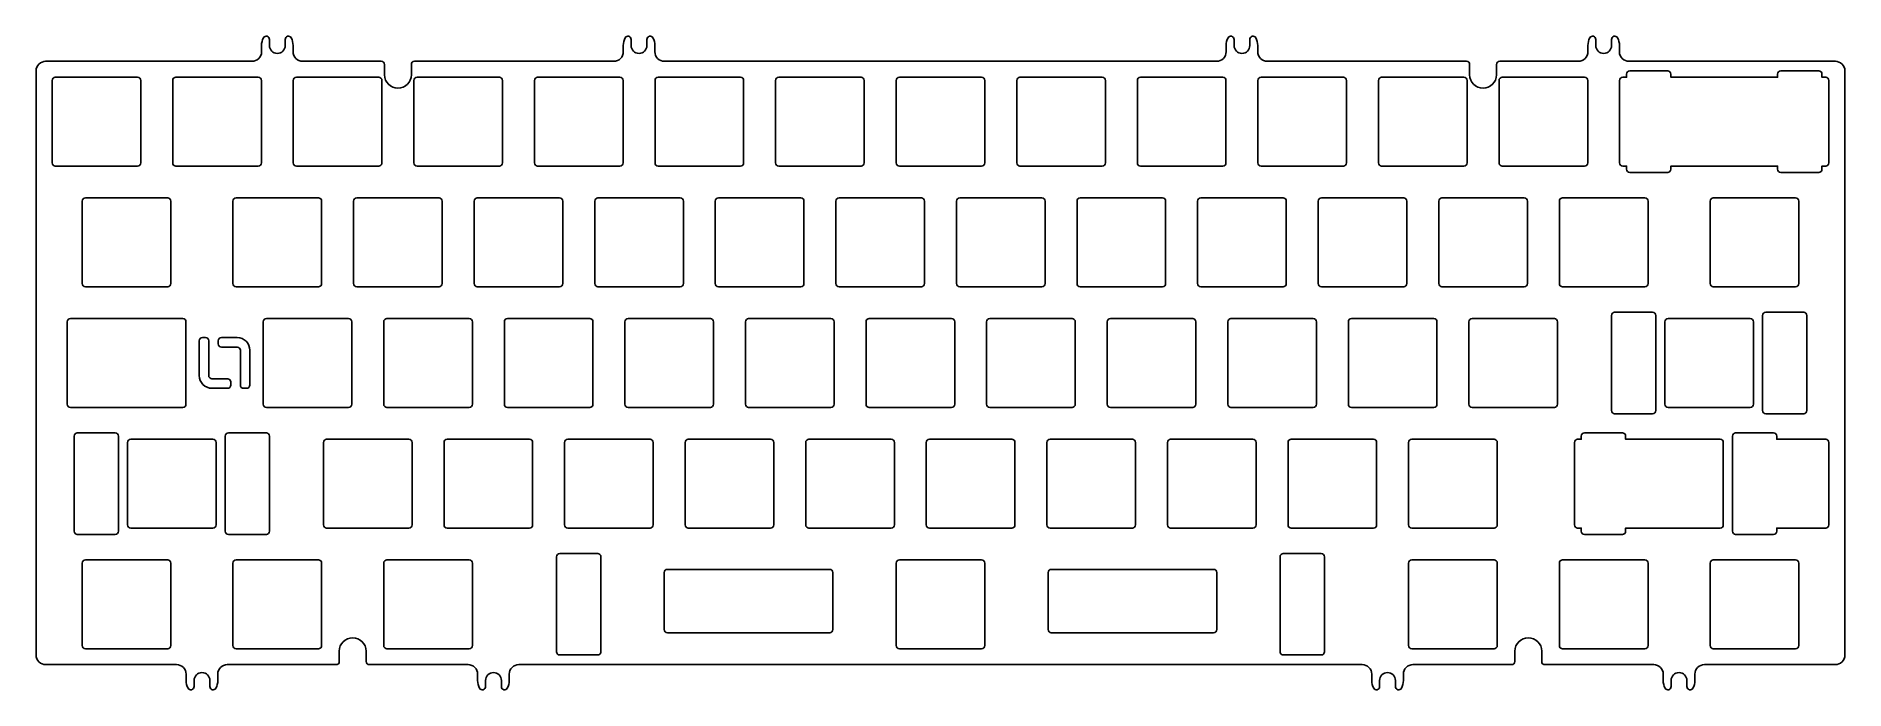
# Model space of a CAD drawing. Header units: millimetres. Extents: x -143 to 143, y -52 to 52.
import ezdxf

# ---------------------------------------------------------------- set-up
doc = ezdxf.new("R2010")
doc.units = ezdxf.units.MM
doc.layers.get('0').update_dxf_attribs({"linetype": 'CONTINUOUS'})

msp = doc.modelspace()

# ---------------------------------------------------------------- linework, layer by layer
for points in [[(-51.62, 47.63, 0.414214), (-50.12, 49.13), (-50.12, 50.13, -0.127017), (-49.81, 51.34, -0.774597), (-48.88, 51.09), (-48.88, 50.13, 1), (-46.38, 50.13), (-46.38, 51.09, -0.774597), (-45.44, 51.34, -0.127017), (-45.13, 50.13), (-45.13, 49.13, 0.414214), (-43.63, 47.63), (43.63, 47.63, 0.414214), (45.12, 49.13), (45.12, 50.13, -0.127017), (45.44, 51.34, -0.774597), (46.38, 51.09), (46.38, 50.13, 1), (48.87, 50.13), (48.87, 51.09, -0.774597), (49.81, 51.34, -0.127017), (50.13, 50.13), (50.13, 49.13, 0.414214), (51.63, 47.63), (83.1, 47.63, -0.414214), (83.6, 47.13), (83.6, 45.5, 1), (87.85, 45.5), (87.85, 47.13, -0.414214), (88.35, 47.63), (100.78, 47.63, 0.414214), (102.28, 49.13), (102.28, 50.13, -0.127017), (102.59, 51.34, -0.774597), (103.52, 51.09), (103.52, 50.13, 1), (106.03, 50.13), (106.03, 51.09, -0.774597), (106.96, 51.34, -0.127017), (107.27, 50.13), (107.27, 49.13, 0.414214), (108.78, 47.63), (141.38, 47.63, -0.414214), (142.88, 46.13), (142.88, -46.12, -0.414214), (141.38, -47.62), (120.68, -47.62, 0.414214), (119.18, -49.12), (119.18, -50.12, -0.127017), (118.87, -51.34, -0.774597), (117.93, -51.09), (117.93, -50.12, 1), (115.43, -50.12), (115.43, -51.09, -0.774597), (114.49, -51.34, -0.127017), (114.18, -50.12), (114.18, -49.12, 0.414214), (112.68, -47.62), (95.49, -47.62, -0.414214), (94.99, -47.12), (94.99, -45.5, 1), (90.74, -45.5), (90.74, -47.12, -0.414214), (90.24, -47.62), (74.63, -47.62, 0.414214), (73.13, -49.12), (73.13, -50.12, -0.127017), (72.82, -51.34, -0.774597), (71.88, -51.09), (71.88, -50.12, 1), (69.38, -50.12), (69.38, -51.09, -0.774597), (68.45, -51.34, -0.127017), (68.13, -50.12), (68.13, -49.12, 0.414214), (66.63, -47.62), (-66.63, -47.62, 0.414214), (-68.13, -49.12), (-68.13, -50.12, -0.127017), (-68.45, -51.34, -0.774597), (-69.38, -51.09), (-69.38, -50.12, 1), (-71.88, -50.12), (-71.88, -51.09, -0.774597), (-72.82, -51.34, -0.127017), (-73.13, -50.12), (-73.13, -49.12, 0.414214), (-74.63, -47.62), (-90.24, -47.62, -0.414214), (-90.74, -47.12), (-90.74, -45.5, 1), (-94.99, -45.5), (-94.99, -47.12, -0.414214), (-95.49, -47.62), (-112.68, -47.62, 0.414214), (-114.18, -49.12), (-114.18, -50.12, -0.127017), (-114.49, -51.34, -0.774597), (-115.43, -51.09), (-115.43, -50.12, 1), (-117.93, -50.12), (-117.93, -51.09, -0.774597), (-118.87, -51.34, -0.127017), (-119.18, -50.12), (-119.18, -49.12, 0.414214), (-120.68, -47.62), (-141.38, -47.62, -0.414214), (-142.88, -46.12), (-142.88, 46.13, -0.414214), (-141.38, 47.63), (-108.78, 47.63, 0.414214), (-107.27, 49.13), (-107.27, 50.13, -0.127017), (-106.96, 51.34, -0.774597), (-106.02, 51.09), (-106.02, 50.13, 1), (-103.53, 50.13), (-103.53, 51.09, -0.774597), (-102.59, 51.34, -0.127017), (-102.28, 50.13), (-102.28, 49.13, 0.414214), (-100.78, 47.63), (-88.35, 47.63, -0.414214), (-87.85, 47.13), (-87.85, 45.5, 1), (-83.6, 45.5), (-83.6, 47.13, -0.414214), (-83.1, 47.63)], [(107.3, 31.6), (107.3, 44.61, -0.414214), (107.8, 45.11), (108.39, 45.11), (108.39, 45.61, -0.414214), (108.89, 46.11), (114.89, 46.11, -0.414214), (115.39, 45.61), (115.39, 45.11), (132.26, 45.11), (132.26, 45.61, -0.414214), (132.76, 46.11), (138.76, 46.11, -0.414214), (139.26, 45.61), (139.26, 45.11), (139.85, 45.11, -0.414214), (140.35, 44.61), (140.35, 31.6, -0.414214), (139.85, 31.1), (139.26, 31.1), (139.26, 30.6, -0.414214), (138.76, 30.1), (132.76, 30.1, -0.414214), (132.26, 30.6), (132.26, 31.1), (115.39, 31.1), (115.39, 30.6, -0.414214), (114.89, 30.1), (108.89, 30.1, -0.414214), (108.39, 30.6), (108.39, 31.1), (107.8, 31.1, -0.414214)], [(-140.35, 31.6), (-140.35, 44.6, -0.414214), (-139.85, 45.1), (-126.85, 45.1, -0.414214), (-126.35, 44.6), (-126.35, 31.6, -0.414214), (-126.85, 31.1), (-139.85, 31.1, -0.414214)], [(-121.3, 31.6), (-121.3, 44.6, -0.414214), (-120.8, 45.1), (-107.8, 45.1, -0.414214), (-107.3, 44.6), (-107.3, 31.6, -0.414214), (-107.8, 31.1), (-120.8, 31.1, -0.414214)], [(-88.75, 31.1, 0.414214), (-88.25, 31.6), (-88.25, 44.6, 0.414214), (-88.75, 45.1), (-101.75, 45.1, 0.414214), (-102.25, 44.6), (-102.25, 31.6, 0.414214), (-101.75, 31.1)], [(-82.7, 45.1), (-69.7, 45.1, -0.414214), (-69.2, 44.6), (-69.2, 31.6, -0.414214), (-69.7, 31.1), (-82.7, 31.1, -0.414214), (-83.2, 31.6), (-83.2, 44.6, -0.414214)], [(-64.15, 31.6), (-64.15, 44.6, -0.414214), (-63.65, 45.1), (-50.65, 45.1, -0.414214), (-50.15, 44.6), (-50.15, 31.6, -0.414214), (-50.65, 31.1), (-63.65, 31.1, -0.414214)], [(-31.1, 44.6), (-31.1, 31.6, -0.414214), (-31.6, 31.1), (-44.6, 31.1, -0.414214), (-45.1, 31.6), (-45.1, 44.6, -0.414214), (-44.6, 45.1), (-31.6, 45.1, -0.414214)], [(-12.55, 31.1, 0.414214), (-12.05, 31.6), (-12.05, 44.6, 0.414214), (-12.55, 45.1), (-25.55, 45.1, 0.414214), (-26.05, 44.6), (-26.05, 31.6, 0.414214), (-25.55, 31.1)], [(7, 44.6, 0.414214), (6.5, 45.1), (-6.5, 45.1, 0.414214), (-7, 44.6), (-7, 31.6, 0.414214), (-6.5, 31.1), (6.5, 31.1, 0.414214), (7, 31.6)], [(25.55, 31.1, 0.414214), (26.05, 31.6), (26.05, 44.6, 0.414214), (25.55, 45.1), (12.55, 45.1, 0.414214), (12.05, 44.6), (12.05, 31.6, 0.414214), (12.55, 31.1)], [(45.1, 44.6), (45.1, 31.6, -0.414214), (44.6, 31.1), (31.6, 31.1, -0.414214), (31.1, 31.6), (31.1, 44.6, -0.414214), (31.6, 45.1), (44.6, 45.1, -0.414214)], [(63.65, 31.1), (50.65, 31.1, -0.414214), (50.15, 31.6), (50.15, 44.6, -0.414214), (50.65, 45.1), (63.65, 45.1, -0.414214), (64.15, 44.6), (64.15, 31.6, -0.414214)], [(69.2, 31.6, 0.414214), (69.7, 31.1), (82.7, 31.1, 0.414214), (83.2, 31.6), (83.2, 44.6, 0.414214), (82.7, 45.1), (69.7, 45.1, 0.414214), (69.2, 44.6)], [(88.75, 45.1, 0.414214), (88.25, 44.6), (88.25, 31.6, 0.414214), (88.75, 31.1), (101.75, 31.1, 0.414214), (102.25, 31.6), (102.25, 44.6, 0.414214), (101.75, 45.1)], [(-121.59, 25.55, 0.414214), (-122.09, 26.05), (-135.09, 26.05, 0.414214), (-135.59, 25.55), (-135.59, 12.55, 0.414214), (-135.09, 12.05), (-122.09, 12.05, 0.414214), (-121.59, 12.55)], [(-111.28, 26.05, 0.414214), (-111.78, 25.55), (-111.78, 12.55, 0.414214), (-111.28, 12.05), (-98.28, 12.05, 0.414214), (-97.78, 12.55), (-97.78, 25.55, 0.414214), (-98.28, 26.05)], [(-92.73, 12.55), (-92.73, 25.55, -0.414214), (-92.22, 26.05), (-79.23, 26.05, -0.414214), (-78.72, 25.55), (-78.72, 12.55, -0.414214), (-79.23, 12.05), (-92.22, 12.05, -0.414214)], [(-73.68, 12.55), (-73.68, 25.55, -0.414214), (-73.18, 26.05), (-60.17, 26.05, -0.414214), (-59.67, 25.55), (-59.67, 12.55, -0.414214), (-60.17, 12.05), (-73.18, 12.05, -0.414214)], [(-54.62, 12.55, 0.414214), (-54.12, 12.05), (-41.12, 12.05, 0.414214), (-40.62, 12.55), (-40.62, 25.55, 0.414214), (-41.12, 26.05), (-54.12, 26.05, 0.414214), (-54.62, 25.55)], [(-22.07, 12.05), (-35.08, 12.05, -0.414214), (-35.58, 12.55), (-35.58, 25.55, -0.414214), (-35.08, 26.05), (-22.07, 26.05, -0.414214), (-21.57, 25.55), (-21.57, 12.55, -0.414214)], [(-3.02, 12.05), (-16.03, 12.05, -0.414214), (-16.52, 12.55), (-16.52, 25.55, -0.414214), (-16.03, 26.05), (-3.02, 26.05, -0.414214), (-2.53, 25.55), (-2.53, 12.55, -0.414214)], [(2.53, 12.55, 0.414214), (3.03, 12.05), (16.02, 12.05, 0.414214), (16.53, 12.55), (16.53, 25.55, 0.414214), (16.02, 26.05), (3.03, 26.05, 0.414214), (2.53, 25.55)], [(22.07, 26.05, 0.414214), (21.57, 25.55), (21.57, 12.55, 0.414214), (22.07, 12.05), (35.08, 12.05, 0.414214), (35.57, 12.55), (35.57, 25.55, 0.414214), (35.08, 26.05)], [(54.63, 25.55, 0.414214), (54.13, 26.05), (41.13, 26.05, 0.414214), (40.62, 25.55), (40.62, 12.55, 0.414214), (41.13, 12.05), (54.13, 12.05, 0.414214), (54.63, 12.55)], [(59.68, 12.55, 0.414214), (60.18, 12.05), (73.18, 12.05, 0.414214), (73.68, 12.55), (73.68, 25.55, 0.414214), (73.18, 26.05), (60.18, 26.05, 0.414214), (59.68, 25.55)], [(79.22, 26.05), (92.22, 26.05, -0.414214), (92.73, 25.55), (92.73, 12.55, -0.414214), (92.22, 12.05), (79.22, 12.05, -0.414214), (78.73, 12.55), (78.73, 25.55, -0.414214)], [(111.78, 25.55), (111.78, 12.55, -0.414214), (111.28, 12.05), (98.28, 12.05, -0.414214), (97.77, 12.55), (97.77, 25.55, -0.414214), (98.28, 26.05), (111.28, 26.05, -0.414214)], [(121.59, 12.55, 0.414214), (122.09, 12.05), (135.09, 12.05, 0.414214), (135.59, 12.55), (135.59, 25.55, 0.414214), (135.09, 26.05), (122.09, 26.05, 0.414214), (121.59, 25.55)], [(-119.21, 6.51), (-119.21, -6.5, -0.414214), (-119.71, -7), (-137.47, -7, -0.414214), (-137.97, -6.5), (-137.97, 6.51, -0.414214), (-137.47, 7.01), (-119.71, 7.01, -0.414214)], [(-93.01, 6.5), (-93.01, -6.5, -0.414214), (-93.51, -7), (-106.51, -7, -0.414214), (-107.01, -6.5), (-107.01, 6.5, -0.414214), (-106.51, 7), (-93.51, 7, -0.414214)], [(-73.96, 6.5), (-73.96, -6.5, -0.414214), (-74.46, -7), (-87.46, -7, -0.414214), (-87.96, -6.5), (-87.96, 6.5, -0.414214), (-87.46, 7), (-74.46, 7, -0.414214)], [(-68.41, 7, 0.414214), (-68.91, 6.5), (-68.91, -6.5, 0.414214), (-68.41, -7), (-55.41, -7, 0.414214), (-54.91, -6.5), (-54.91, 6.5, 0.414214), (-55.41, 7)], [(-49.36, 7), (-36.36, 7, -0.414214), (-35.86, 6.5), (-35.86, -6.5, -0.414214), (-36.36, -7), (-49.36, -7, -0.414214), (-49.86, -6.5), (-49.86, 6.5, -0.414214)], [(-16.81, 6.5, 0.414214), (-17.31, 7), (-30.31, 7, 0.414214), (-30.81, 6.5), (-30.81, -6.5, 0.414214), (-30.31, -7), (-17.31, -7, 0.414214), (-16.81, -6.5)], [(1.74, -7), (-11.26, -7, -0.414214), (-11.76, -6.5), (-11.76, 6.5, -0.414214), (-11.26, 7), (1.74, 7, -0.414214), (2.24, 6.5), (2.24, -6.5, -0.414214)], [(7.29, -6.5), (7.29, 6.5, -0.414214), (7.79, 7), (20.79, 7, -0.414214), (21.29, 6.5), (21.29, -6.5, -0.414214), (20.79, -7), (7.79, -7, -0.414214)], [(26.84, 7, 0.414214), (26.34, 6.5), (26.34, -6.5, 0.414214), (26.84, -7), (39.84, -7, 0.414214), (40.34, -6.5), (40.34, 6.5, 0.414214), (39.84, 7)], [(59.39, 6.5, 0.414214), (58.89, 7), (45.89, 7, 0.414214), (45.39, 6.5), (45.39, -6.5, 0.414214), (45.89, -7), (58.89, -7, 0.414214), (59.39, -6.5)], [(64.44, -6.5, 0.414214), (64.94, -7), (77.94, -7, 0.414214), (78.44, -6.5), (78.44, 6.5, 0.414214), (77.94, 7), (64.94, 7, 0.414214), (64.44, 6.5)], [(96.99, -7), (83.99, -7, -0.414214), (83.49, -6.5), (83.49, 6.5, -0.414214), (83.99, 7), (96.99, 7, -0.414214), (97.49, 6.5), (97.49, -6.5, -0.414214)], [(113.01, 7.51), (113.01, -7.5, -0.414214), (112.51, -8), (106.51, -8, -0.414214), (106.01, -7.5), (106.01, 7.51, -0.414214), (106.51, 8.01), (112.51, 8.01, -0.414214)], [(127.94, -7), (114.94, -7, -0.414214), (114.44, -6.5), (114.44, 6.5, -0.414214), (114.94, 7), (127.94, 7, -0.414214), (128.44, 6.5), (128.44, -6.5, -0.414214)], [(129.88, -7.5), (129.88, 7.51, -0.414214), (130.38, 8.01), (136.38, 8.01, -0.414214), (136.88, 7.51), (136.88, -7.5, -0.414214), (136.38, -8), (130.38, -8, -0.414214)], [(-117.11, -1.99), (-117.11, 3.51, -0.414214), (-116.61, 4.01), (-116.11, 4.01, -0.414214), (-115.61, 3.51), (-115.61, -1.99, 0.414214), (-115.11, -2.49), (-112.61, -2.49, -0.414214), (-112.11, -2.99), (-112.11, -3.49, -0.414214), (-112.61, -3.99), (-115.11, -3.99, -0.414214)], [(-109.61, -3.99), (-110.11, -3.99, -0.414214), (-110.61, -3.49), (-110.61, 2.01, 0.414214), (-111.11, 2.51), (-113.61, 2.51, -0.414214), (-114.11, 3.01), (-114.11, 3.51, -0.414214), (-113.61, 4.01), (-111.11, 4.01, -0.414214), (-109.11, 2.01), (-109.11, -3.49, -0.414214)], [(-129.88, -11.54), (-129.88, -26.55, -0.414214), (-130.38, -27.05), (-136.38, -27.05, -0.414214), (-136.88, -26.55), (-136.88, -11.54, -0.414214), (-136.38, -11.04), (-130.38, -11.04, -0.414214)], [(-106.01, -11.54), (-106.01, -26.55, -0.414214), (-106.51, -27.05), (-112.51, -27.05, -0.414214), (-113.01, -26.55), (-113.01, -11.54, -0.414214), (-112.51, -11.04), (-106.51, -11.04, -0.414214)], [(100.16, -25.55), (100.16, -12.54, -0.414214), (100.66, -12.04), (101.24, -12.04), (101.24, -11.54, -0.414214), (101.74, -11.04), (107.74, -11.04, -0.414214), (108.24, -11.54), (108.24, -12.04), (123.18, -12.04, -0.414214), (123.68, -12.54), (123.68, -25.55, -0.414214), (123.18, -26.05), (108.24, -26.05), (108.24, -26.55, -0.414214), (107.74, -27.05), (101.74, -27.05, -0.414214), (101.24, -26.55), (101.24, -26.05), (100.66, -26.05, -0.414214)], [(140.35, -12.54), (140.35, -25.55, -0.414214), (139.85, -26.05), (132.12, -26.05), (132.12, -26.55, -0.414214), (131.62, -27.05), (125.62, -27.05, -0.414214), (125.12, -26.55), (125.12, -11.54, -0.414214), (125.62, -11.04), (131.62, -11.04, -0.414214), (132.12, -11.54), (132.12, -12.04), (139.85, -12.04, -0.414214)], [(-127.94, -12.05), (-114.94, -12.05, -0.414214), (-114.44, -12.55), (-114.44, -25.55, -0.414214), (-114.94, -26.05), (-127.94, -26.05, -0.414214), (-128.44, -25.55), (-128.44, -12.55, -0.414214)], [(-83.49, -12.55), (-83.49, -25.55, -0.414214), (-83.99, -26.05), (-96.99, -26.05, -0.414214), (-97.49, -25.55), (-97.49, -12.55, -0.414214), (-96.99, -12.05), (-83.99, -12.05, -0.414214)], [(-64.94, -26.05, 0.414214), (-64.44, -25.55), (-64.44, -12.55, 0.414214), (-64.94, -12.05), (-77.94, -12.05, 0.414214), (-78.44, -12.55), (-78.44, -25.55, 0.414214), (-77.94, -26.05)], [(-45.89, -26.05, 0.414214), (-45.39, -25.55), (-45.39, -12.55, 0.414214), (-45.89, -12.05), (-58.89, -12.05, 0.414214), (-59.39, -12.55), (-59.39, -25.55, 0.414214), (-58.89, -26.05)], [(-26.34, -12.55), (-26.34, -25.55, -0.414214), (-26.84, -26.05), (-39.84, -26.05, -0.414214), (-40.34, -25.55), (-40.34, -12.55, -0.414214), (-39.84, -12.05), (-26.84, -12.05, -0.414214)], [(-20.79, -12.05, 0.414214), (-21.29, -12.55), (-21.29, -25.55, 0.414214), (-20.79, -26.05), (-7.79, -26.05, 0.414214), (-7.29, -25.55), (-7.29, -12.55, 0.414214), (-7.79, -12.05)], [(11.26, -26.05), (-1.74, -26.05, -0.414214), (-2.24, -25.55), (-2.24, -12.55, -0.414214), (-1.74, -12.05), (11.26, -12.05, -0.414214), (11.76, -12.55), (11.76, -25.55, -0.414214)], [(16.81, -25.55, 0.414214), (17.31, -26.05), (30.31, -26.05, 0.414214), (30.81, -25.55), (30.81, -12.55, 0.414214), (30.31, -12.05), (17.31, -12.05, 0.414214), (16.81, -12.55)], [(35.86, -25.55, 0.414214), (36.36, -26.05), (49.36, -26.05, 0.414214), (49.86, -25.55), (49.86, -12.55, 0.414214), (49.36, -12.05), (36.36, -12.05, 0.414214), (35.86, -12.55)], [(54.91, -25.55, 0.414214), (55.41, -26.05), (68.41, -26.05, 0.414214), (68.91, -25.55), (68.91, -12.55, 0.414214), (68.41, -12.05), (55.41, -12.05, 0.414214), (54.91, -12.55)], [(87.96, -12.55, 0.414214), (87.46, -12.05), (74.46, -12.05, 0.414214), (73.96, -12.55), (73.96, -25.55, 0.414214), (74.46, -26.05), (87.46, -26.05, 0.414214), (87.96, -25.55)], [(-135.09, -31.1, 0.414214), (-135.59, -31.6), (-135.59, -44.6, 0.414214), (-135.09, -45.1), (-122.09, -45.1, 0.414214), (-121.59, -44.6), (-121.59, -31.6, 0.414214), (-122.09, -31.1)], [(-97.78, -31.6), (-97.78, -44.6, -0.414214), (-98.28, -45.1), (-111.28, -45.1, -0.414214), (-111.78, -44.6), (-111.78, -31.6, -0.414214), (-111.28, -31.1), (-98.28, -31.1, -0.414214)], [(-73.96, -31.6, 0.414214), (-74.46, -31.1), (-87.46, -31.1, 0.414214), (-87.96, -31.6), (-87.96, -44.6, 0.414214), (-87.46, -45.1), (-74.46, -45.1, 0.414214), (-73.96, -44.6)], [(-60.65, -45.59), (-60.65, -30.59, -0.414214), (-60.15, -30.09), (-54.15, -30.09, -0.414214), (-53.65, -30.59), (-53.65, -45.59, -0.414214), (-54.15, -46.09), (-60.15, -46.09, -0.414214)], [(6.5, -45.1), (-6.5, -45.1, -0.414214), (-7, -44.6), (-7, -31.6, -0.414214), (-6.5, -31.1), (6.5, -31.1, -0.414214), (7, -31.6), (7, -44.6, -0.414214)], [(60.65, -30.59), (60.65, -45.59, -0.414214), (60.15, -46.09), (54.15, -46.09, -0.414214), (53.65, -45.59), (53.65, -30.59, -0.414214), (54.15, -30.09), (60.15, -30.09, -0.414214)], [(73.96, -44.6), (73.96, -31.6, -0.414214), (74.46, -31.1), (87.46, -31.1, -0.414214), (87.96, -31.6), (87.96, -44.6, -0.414214), (87.46, -45.1), (74.46, -45.1, -0.414214)], [(111.78, -31.6, 0.414214), (111.28, -31.1), (98.28, -31.1, 0.414214), (97.77, -31.6), (97.77, -44.6, 0.414214), (98.28, -45.1), (111.28, -45.1, 0.414214), (111.78, -44.6)], [(122.09, -31.1), (135.09, -31.1, -0.414214), (135.59, -31.6), (135.59, -44.6, -0.414214), (135.09, -45.1), (122.09, -45.1, -0.414214), (121.59, -44.6), (121.59, -31.6, -0.414214)], [(-17, -33.08), (-17, -42.08, -0.414214), (-17.5, -42.58), (-43.15, -42.58, -0.414214), (-43.65, -42.08), (-43.65, -33.08, -0.414214), (-43.15, -32.58), (-17.5, -32.58, -0.414214)], [(17, -42.08, 0.414214), (17.5, -42.58), (43.15, -42.58, 0.414214), (43.65, -42.08), (43.65, -33.08, 0.414214), (43.15, -32.58), (17.5, -32.58, 0.414214), (17, -33.08)]]:
    msp.add_lwpolyline(points, format="xyb", close=True)

doc.saveas('drawing.dxf')
